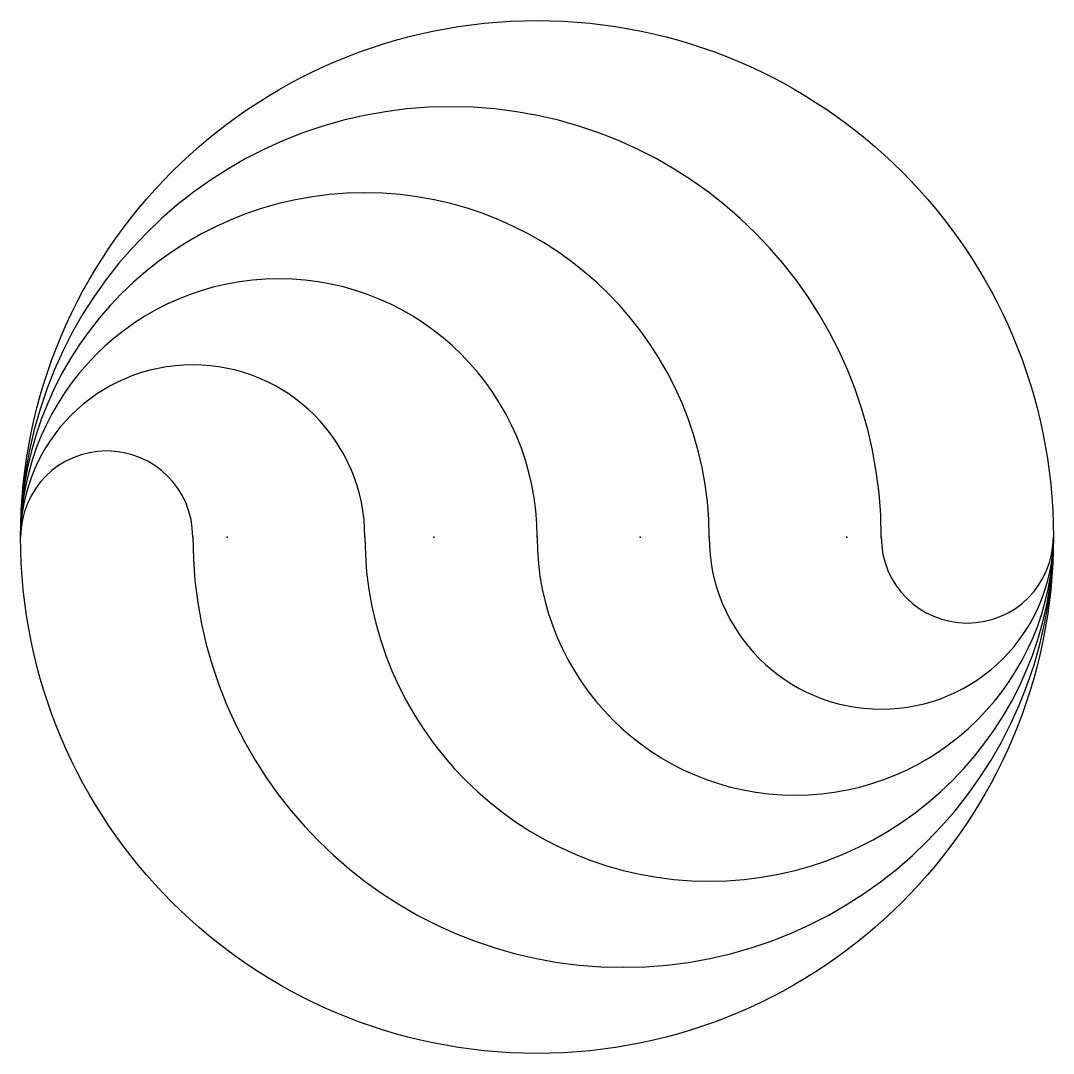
# Model space of a CAD drawing. Header units: inches. Extents: x 245.4 to 335.4, y 125.1 to 215.1.
import ezdxf

# ---------------------------------------------------------------- set-up
doc = ezdxf.new("R2010")
doc.units = ezdxf.units.IN
doc.header["$MEASUREMENT"] = 0

msp = doc.modelspace()

# ---------------------------------------------------------------- linework, layer by layer
msp.add_circle((290.429, 170.073), 45)
for centre, radius, start, end in [((282.929, 170.073), 37.5, 0, 180), ((275.429, 170.073), 30, 0, 180), ((267.929, 170.073), 22.5, 0, 180), ((260.429, 170.073), 15, 0, 180), ((252.929, 170.073), 7.5, 0, 180), ((297.929, 170.073), 37.5, 180, 0), ((305.429, 170.073), 30, 180, 0), ((312.929, 170.073), 22.5, 180, 0), ((320.429, 170.073), 15, 180, 0), ((327.929, 170.073), 7.5, 180, 0)]:
    msp.add_arc(centre, radius, start, end)
for p in [(260.429, 170.073), (263.429, 170.073), (275.429, 170.073), (281.429, 170.073), (290.429, 170.073), (299.429, 170.073), (305.429, 170.073), (317.429, 170.073), (320.429, 170.073)]:
    msp.add_point(p)

doc.saveas('drawing.dxf')
